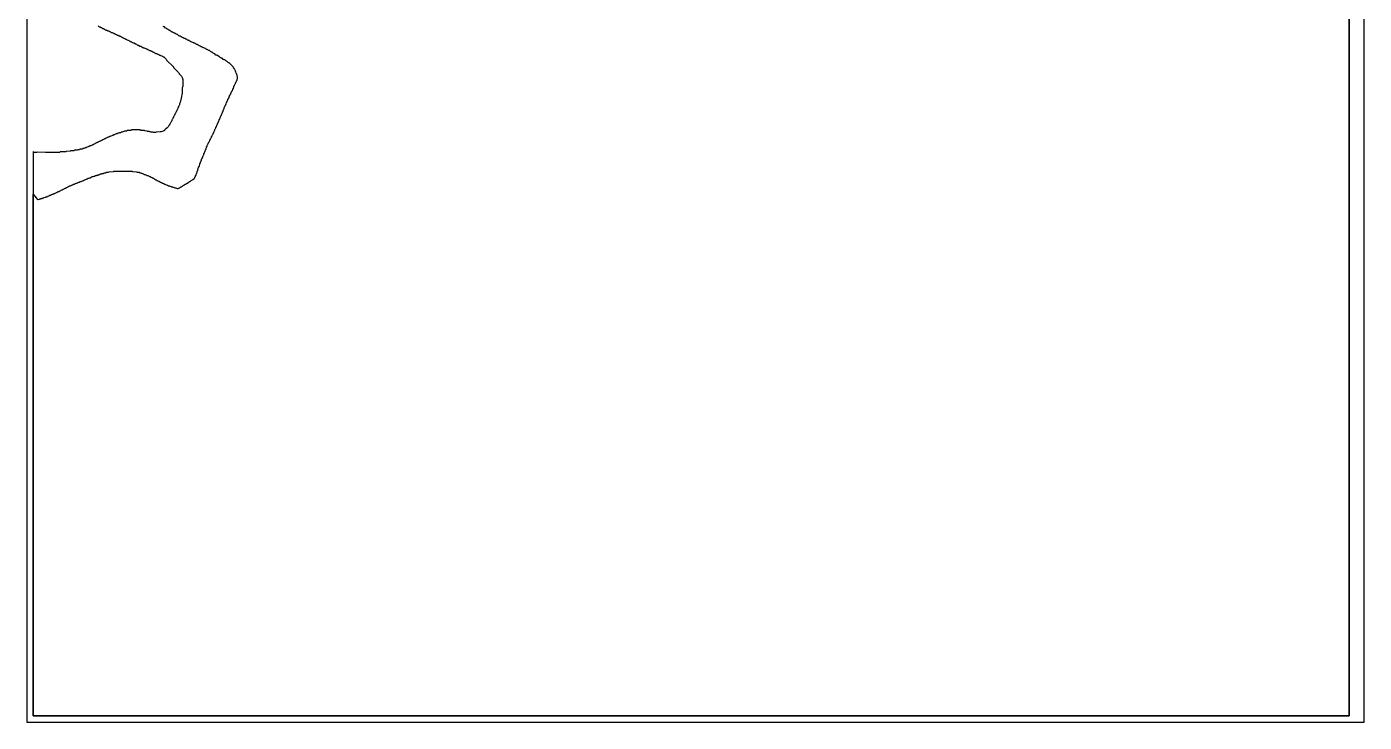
# Model space of a CAD drawing. Header units: millimetres. Extents: x 0 to 6416, y -3898 to 1268.
# Drawn here: x 1299 to 2518, y -1299 to -665 of the extents above; entities that cross this region are included whole.
import ezdxf

# ---------------------------------------------------------------- set-up
doc = ezdxf.new("R2010")
doc.units = ezdxf.units.MM
for name, color, linetype in [('CUT_OUTER', 1, 'Continuous'), ('ENGRAVE_NEXT', 3, 'Continuous'), ('SHEET_EDGE', 7, 'Continuous')]:
    doc.layers.add(name, color=color, linetype=linetype)

msp = doc.modelspace()

# ---------------------------------------------------------------- linework, layer by layer
at = {"layer": 'CUT_OUTER'}
msp.add_lwpolyline([(1364.2, -664.2), (1365.2, -665.2), (1366.2, -665.2), (1366.7, -665.7), (1367.2, -665.7), (1368.2, -666.7), (1369.2, -666.7), (1369.7, -667.2), (1370.2, -667.2), (1370.7, -667.7), (1371.2, -667.7), (1371.7, -668.2), (1372.2, -668.2), (1372.7, -668.7), (1373.7, -668.7), (1374.2, -669.2), (1374.7, -669.2), (1375.2, -669.7), (1375.7, -669.7), (1376.2, -670.2), (1377.2, -670.2), (1377.7, -670.7), (1378.2, -670.7), (1378.7, -671.2), (1379.2, -671.2), (1379.7, -671.7), (1380.2, -671.7), (1380.7, -672.2), (1381.2, -672.2), (1381.7, -672.7), (1382.7, -672.8), (1383.2, -673.2), (1383.7, -673.2), (1384.2, -673.7), (1384.7, -673.7), (1385.2, -674.2), (1385.7, -674.2), (1386.2, -674.7), (1386.7, -674.8), (1387.2, -675.2), (1387.7, -675.3), (1388.2, -675.7), (1388.7, -675.8), (1389.2, -676.2), (1389.7, -676.3), (1390.2, -676.7), (1390.7, -676.8), (1391.2, -677.2), (1391.7, -677.3), (1392.2, -677.7), (1392.7, -677.8), (1393.2, -678.2), (1393.7, -678.3), (1394.2, -678.7), (1394.7, -678.8), (1395.1, -679.2), (1395.7, -679.3), (1396.2, -679.7), (1397.2, -679.8), (1398.2, -680.7), (1399.2, -680.8), (1400.2, -681.7), (1401.2, -681.8), (1402.2, -682.7), (1403.2, -682.8), (1403.7, -683.3), (1404.2, -683.3), (1404.7, -683.8), (1405.2, -683.8), (1405.6, -684.2), (1406.2, -684.3), (1406.7, -684.7), (1407.7, -684.8), (1408.2, -685.3), (1408.7, -685.3), (1409.2, -685.8), (1409.7, -685.8), (1410.1, -686.2), (1410.7, -686.3), (1411.2, -686.8), (1412.2, -686.8), (1412.7, -687.3), (1413.2, -687.3), (1413.7, -687.8), (1414.2, -687.8), (1414.7, -688.3), (1415.2, -688.3), (1415.6, -688.7), (1415.7, -688.8), (1416.2, -688.8), (1416.7, -689.3), (1417.7, -689.4), (1418.2, -689.8), (1418.7, -689.9), (1419.2, -690.3), (1419.7, -690.4), (1420.2, -690.8), (1420.7, -690.9), (1421.2, -691.3), (1422.2, -691.4), (1422.7, -691.8), (1423.2, -691.9), (1423.7, -692.4), (1424.2, -692.5), (1426.4, -694.7), (1426.6, -695.2), (1426.7, -695.4), (1432.9, -701.7), (1433, -702.2), (1433.2, -702.4), (1437.4, -706.7), (1437.8, -707.2), (1438, -707.7), (1438.2, -708), (1440.2, -710.2), (1441, -711.2), (1441.3, -712.2), (1441.4, -713.2), (1441.4, -719.2), (1441.3, -720.2), (1441, -720.7), (1440.9, -725.7), (1440.8, -726.2), (1440.5, -726.7), (1440.4, -728.7), (1440.3, -729.2), (1440, -729.7), (1439.9, -731.2), (1439.8, -731.7), (1439.5, -732.2), (1439.3, -733.2), (1439, -733.7), (1438.8, -734.7), (1438.5, -735.2), (1438.3, -736.2), (1438, -736.7), (1437.8, -737.2), (1437.5, -737.7), (1437.4, -738.2), (1437, -738.7), (1436.8, -739.7), (1436.5, -740.2), (1436.4, -740.7), (1436, -741.2), (1435.9, -741.7), (1435.5, -742.2), (1435.4, -742.7), (1435, -743.2), (1434.9, -743.7), (1434.5, -744.2), (1434.4, -744.7), (1434, -745.2), (1433.9, -745.7), (1433.5, -746.2), (1433.4, -746.7), (1433, -747.2), (1432.9, -747.7), (1432.5, -748.2), (1432.3, -748.7), (1432, -749.2), (1431.8, -749.7), (1431.5, -750.2), (1431.3, -750.7), (1431, -751.2), (1430.8, -751.7), (1430.4, -752.2), (1430.3, -752.7), (1429.9, -753.2), (1429.7, -753.7), (1428.9, -754.7), (1428.7, -755.2), (1428.4, -755.7), (1428.1, -756.2), (1427.2, -757.2), (1425.2, -759.1), (1424.7, -759.5), (1423.7, -760.1), (1422.7, -760.4), (1421.7, -760.8), (1420.7, -760.9), (1417.2, -761), (1416.7, -761.3), (1415.7, -761.4), (1414.7, -761.3), (1414.2, -761), (1412.2, -761), (1411.7, -760.9), (1411.5, -760.7), (1411.2, -760.6), (1409.2, -760.4), (1409, -760.2), (1408.7, -760.1), (1406.7, -760), (1406.4, -759.7), (1406.2, -759.6), (1403.2, -759.5), (1402.7, -759.1), (1394.7, -759.1), (1394.2, -759.6), (1390.7, -759.7), (1390.2, -760.1), (1388.2, -760.2), (1387.7, -760.6), (1386.7, -760.7), (1386.2, -761.1), (1385.2, -761.2), (1384.7, -761.6), (1383.7, -761.7), (1383.2, -762.1), (1382.2, -762.2), (1381.7, -762.6), (1380.7, -762.7), (1380.2, -763.1), (1379.6, -763.2), (1379.2, -763.6), (1378.2, -763.7), (1377.7, -764.1), (1377.1, -764.2), (1376.7, -764.6), (1375.7, -764.7), (1375.2, -765.1), (1374.6, -765.2), (1374.2, -765.6), (1373.2, -765.7), (1372.7, -766.1), (1372.2, -766.2), (1371.7, -766.6), (1371.2, -766.7), (1370.7, -767.1), (1370.2, -767.2), (1369.7, -767.6), (1369.2, -767.7), (1368.7, -768.1), (1368.2, -768.2), (1367.7, -768.6), (1367.2, -768.7), (1366.7, -769.1), (1366.2, -769.2), (1365.7, -769.6), (1365.2, -769.7), (1364.7, -770.1), (1364.2, -770.2), (1363.7, -770.6), (1363.2, -770.7), (1362.7, -771.1), (1362.2, -771.2), (1361.7, -771.6), (1361.2, -771.7), (1360.7, -772.1), (1360.2, -772.2), (1359.7, -772.6), (1359.2, -772.7), (1358.7, -773.1), (1358.1, -773.2), (1357.7, -773.6), (1356.7, -773.7), (1356.2, -774.1), (1355.6, -774.2), (1355.2, -774.6), (1354.2, -774.7), (1353.7, -775.1), (1353.1, -775.2), (1352.7, -775.6), (1351.7, -775.7), (1351.2, -776.1), (1350.2, -776.1), (1349.7, -776.6), (1347.7, -776.7), (1347.2, -777.1), (1345.7, -777.2), (1345.2, -777.6), (1342.7, -777.7), (1342.2, -778.1), (1339.2, -778.2), (1338.7, -778.6), (1335.2, -778.7), (1334.7, -779.1), (1329.7, -779.2), (1329.2, -779.6), (1328.7, -779.6), (1316.2, -779.6), (1308.7, -779.5), (1308.2, -779.7), (1307.2, -779.8), (1306.2, -779.6), (1305.7, -779.4), (1305.2, -778.7), (1305.2, -1293.2), (1305.2, -1293.2), (2504.7, -1293.2), (2504.7, -312.9)], dxfattribs=at)
at = {"layer": 'ENGRAVE_NEXT'}
msp.add_lwpolyline([(2504.7, -492.6), (2504.7, -1293.2), (1305.2, -1293.2), (1305.2, -817.6), (1307.7, -820.9), (1308.7, -822.1), (1308.7, -822.1), (1309.2, -822.4), (1309.7, -822.5), (1310.7, -822.3), (1311.2, -822), (1311.7, -821.9), (1311.9, -821.7), (1312.2, -821.6), (1313.2, -821.5), (1313.7, -821.1), (1314.7, -821), (1315.2, -820.6), (1316.2, -820.5), (1316.7, -820.1), (1317.7, -820.1), (1318.2, -819.6), (1318.7, -819.6), (1319.2, -819.1), (1319.7, -819.1), (1320.2, -818.6), (1321.2, -818.6), (1321.7, -818.1), (1322.2, -818.1), (1322.7, -817.6), (1323.2, -817.6), (1323.7, -817.1), (1324.7, -817.1), (1325.1, -816.7), (1325.7, -816.6), (1326.2, -816.1), (1326.7, -816.1), (1327.2, -815.6), (1327.7, -815.6), (1328.2, -815.2), (1328.7, -815.1), (1329.2, -814.7), (1329.7, -814.6), (1330.2, -814.2), (1330.7, -814.1), (1331.2, -813.7), (1331.7, -813.6), (1332.2, -813.2), (1332.7, -813.1), (1333.2, -812.7), (1333.7, -812.6), (1334.2, -812.2), (1334.7, -812.1), (1335.2, -811.7), (1335.7, -811.6), (1336.2, -811.2), (1336.7, -811.1), (1337.2, -810.7), (1337.7, -810.6), (1338.2, -810.2), (1339.2, -810.1), (1339.6, -809.7), (1340.2, -809.6), (1340.7, -809.2), (1341.2, -809.1), (1341.7, -808.7), (1342.7, -808.6), (1343.1, -808.2), (1343.7, -808.1), (1344.2, -807.7), (1345.2, -807.6), (1345.6, -807.2), (1346.2, -807.1), (1346.7, -806.7), (1347.2, -806.7), (1347.7, -806.2), (1348.7, -806.1), (1349.2, -805.7), (1350.2, -805.6), (1350.6, -805.2), (1351.2, -805.1), (1351.7, -804.7), (1352.2, -804.7), (1352.7, -804.2), (1353.7, -804.1), (1354.1, -803.7), (1354.7, -803.7), (1355.2, -803.2), (1356.2, -803.1), (1356.7, -802.7), (1357.2, -802.7), (1357.7, -802.2), (1358.2, -802.2), (1358.7, -801.7), (1359.7, -801.7), (1360.2, -801.2), (1361.2, -801.2), (1361.7, -800.7), (1362.7, -800.7), (1363.2, -800.2), (1364.2, -800.2), (1364.7, -799.7), (1365.7, -799.7), (1366.2, -799.2), (1367.2, -799.2), (1367.7, -798.7), (1369.2, -798.7), (1369.7, -798.2), (1371.2, -798.2), (1371.7, -797.7), (1373.7, -797.7), (1374.2, -797.2), (1378.2, -797.1), (1378.7, -796.7), (1395.2, -796.7), (1395.7, -797.1), (1399.2, -797.2), (1399.7, -797.6), (1401.7, -797.7), (1402.2, -798.1), (1403.2, -798.2), (1403.7, -798.6), (1404.7, -798.7), (1405.2, -799.1), (1405.8, -799.2), (1406.2, -799.6), (1407.2, -799.7), (1407.7, -800.1), (1408.3, -800.2), (1408.7, -800.6), (1409.7, -800.7), (1410.2, -801.1), (1410.7, -801.2), (1411.2, -801.6), (1411.7, -801.6), (1412.2, -802.1), (1412.7, -802.1), (1413.2, -802.6), (1413.7, -802.6), (1414.2, -803.1), (1414.7, -803.1), (1415.7, -804.1), (1416.2, -804.1), (1416.7, -804.6), (1417.2, -804.6), (1417.7, -805.1), (1418.2, -805.1), (1418.7, -805.6), (1419.2, -805.6), (1419.7, -806.1), (1420.2, -806.1), (1420.7, -806.6), (1421.2, -806.6), (1421.7, -807.1), (1422.2, -807.1), (1422.7, -807.6), (1423.2, -807.6), (1423.7, -808), (1424.2, -808.1), (1424.7, -808.5), (1425.2, -808.6), (1425.7, -809), (1426.7, -809.1), (1427.2, -809.5), (1427.7, -809.6), (1428.2, -810), (1429.2, -810.1), (1429.7, -810.5), (1430.7, -810.6), (1431.2, -811), (1432.2, -811.1), (1432.5, -811.2), (1432.7, -811.4), (1433.7, -811.5), (1434.2, -811.9), (1435.2, -812), (1435.7, -812.3), (1436.2, -812.4), (1437.2, -812.4), (1437.7, -812.2), (1438.2, -811.9), (1438.7, -811.8), (1439.7, -811), (1440.2, -810.9), (1440.7, -810.5), (1441.2, -810.4), (1442.2, -809.5), (1442.7, -809.4), (1443.7, -808.6), (1444.2, -808.5), (1444.7, -808), (1445.2, -807.9), (1446.2, -807.1), (1446.7, -807), (1447.7, -806.1), (1448.2, -806), (1449.2, -805.1), (1449.7, -805), (1450.2, -804.5), (1450.7, -804.4), (1451.7, -803.5), (1452.2, -803.2), (1452.4, -802.7), (1452.5, -802.2), (1452.9, -801.7), (1453.1, -800.7), (1453.5, -800.2), (1453.6, -799.7), (1454, -799.2), (1454.1, -798.2), (1454.5, -797.7), (1454.6, -796.7), (1455, -796.2), (1455.1, -795.2), (1455.5, -794.7), (1455.6, -793.7), (1456.1, -793.2), (1456.1, -792.7), (1456.2, -792.6), (1456.6, -792.2), (1456.6, -791.2), (1457.1, -790.7), (1457.1, -789.7), (1457.6, -789.2), (1457.6, -788.2), (1458.1, -787.7), (1458.2, -787.1), (1458.6, -786.7), (1458.6, -785.7), (1459.1, -785.2), (1459.2, -784.6), (1459.6, -784.2), (1459.6, -783.2), (1460.1, -782.7), (1460.2, -782.1), (1460.6, -781.7), (1460.7, -780.7), (1461.1, -780.2), (1461.2, -779.6), (1461.6, -779.2), (1461.7, -778.2), (1462.1, -777.7), (1462.2, -777.1), (1462.6, -776.7), (1462.7, -775.7), (1463.1, -775.2), (1463.2, -774.6), (1463.6, -774.2), (1463.7, -773.2), (1464.1, -772.7), (1464.2, -772.1), (1464.6, -771.7), (1464.7, -771.2), (1465.1, -770.7), (1465.2, -770.2), (1465.6, -769.7), (1465.7, -769.2), (1466.1, -768.7), (1466.2, -768.2), (1466.6, -767.7), (1466.7, -767.2), (1467.1, -766.7), (1467.2, -766.2), (1467.6, -765.7), (1467.7, -765.2), (1468.1, -764.7), (1468.2, -764.2), (1468.6, -763.7), (1468.7, -763.2), (1469.1, -762.7), (1469.2, -762.2), (1469.6, -761.7), (1469.7, -761.2), (1470.1, -760.7), (1470.2, -759.7), (1470.6, -759.2), (1470.7, -758.7), (1471.1, -758.2), (1471.2, -757.7), (1471.6, -757.2), (1471.7, -756.7), (1472.1, -756.2), (1472.2, -755.6), (1472.6, -755.2), (1472.7, -754.2), (1473.1, -753.7), (1473.2, -753.2), (1473.6, -752.7), (1473.7, -752.1), (1474.1, -751.7), (1474.2, -750.7), (1474.6, -750.2), (1474.7, -749.7), (1475.1, -749.2), (1475.2, -748.6), (1475.6, -748.2), (1475.7, -747.2), (1476.1, -746.7), (1476.2, -746.2), (1476.6, -745.7), (1476.7, -745.1), (1477.1, -744.7), (1477.2, -743.7), (1477.6, -743.2), (1477.7, -742.6), (1478.1, -742.2), (1478.2, -741.2), (1478.6, -740.7), (1478.7, -740.1), (1479.1, -739.7), (1479.2, -738.7), (1479.6, -738.2), (1479.7, -737.7), (1480.1, -737.2), (1480.1, -736.7), (1480.6, -736.2), (1480.7, -735.6), (1481.1, -735.2), (1481.2, -734.2), (1481.6, -733.7), (1481.6, -733.2), (1482.1, -732.7), (1482.1, -732.2), (1482.6, -731.7), (1482.6, -731.2), (1483.1, -730.7), (1483.2, -730.1), (1483.6, -729.7), (1483.6, -728.7), (1484.1, -728.2), (1484.1, -727.7), (1484.6, -727.2), (1484.6, -726.7), (1485.1, -726.2), (1485.1, -725.7), (1485.6, -725.2), (1485.6, -724.7), (1486.1, -724.2), (1486.1, -723.7), (1486.6, -723.2), (1486.6, -722.7), (1487.1, -722.2), (1487.1, -721.7), (1487.2, -721.6), (1487.6, -721.2), (1487.6, -720.7), (1488, -720.2), (1488.1, -719.2), (1488.5, -718.7), (1488.6, -718.2), (1489, -717.7), (1489.1, -717.2), (1489.5, -716.7), (1489.6, -716.2), (1490, -715.7), (1490.1, -715.2), (1490.5, -714.7), (1490.5, -714.2), (1490.9, -713.7), (1491, -712.7), (1491.3, -712.2), (1491.4, -711.7), (1491.3, -710.7), (1491, -710.2), (1490.9, -709.2), (1490.6, -708.7), (1490.4, -707.7), (1490.1, -707.2), (1489.9, -706.2), (1489.5, -705.7), (1489.5, -705.2), (1489.1, -704.7), (1489, -704.2), (1488.5, -703.7), (1488.4, -703.2), (1487.6, -702.2), (1487.5, -701.7), (1483.7, -697.9), (1483.2, -697.8), (1482.2, -696.9), (1481.7, -696.8), (1480.7, -695.9), (1480.2, -695.8), (1479.7, -695.3), (1479.2, -695.3), (1478.7, -694.8), (1478.2, -694.8), (1477.2, -693.8), (1476.7, -693.8), (1476.2, -693.3), (1475.7, -693.3), (1474.7, -692.3), (1474.2, -692.3), (1473.2, -691.3), (1472.7, -691.3), (1472.2, -690.8), (1471.7, -690.8), (1470.7, -689.8), (1470.2, -689.8), (1469.7, -689.3), (1469.2, -689.2), (1468.2, -688.3), (1467.7, -688.3), (1467.2, -687.8), (1466.7, -687.7), (1465.7, -686.8), (1465.2, -686.7), (1464.7, -686.3), (1464.2, -686.2), (1463.7, -685.8), (1463.2, -685.7), (1462.2, -684.8), (1461.2, -684.7), (1460.7, -684.3), (1460.1, -684.2), (1459.7, -683.8), (1459.2, -683.7), (1458.7, -683.3), (1458.2, -683.2), (1457.7, -682.8), (1457.2, -682.7), (1456.7, -682.3), (1456.2, -682.2), (1455.7, -681.8), (1455.2, -681.7), (1454.7, -681.3), (1454.2, -681.2), (1453.7, -680.8), (1453.2, -680.7), (1452.7, -680.3), (1452.2, -680.2), (1451.7, -679.8), (1451.2, -679.7), (1450.7, -679.3), (1449.7, -679.2), (1449.2, -678.7), (1448.7, -678.7), (1448.2, -678.2), (1447.7, -678.2), (1447.2, -677.7), (1446.7, -677.7), (1446.2, -677.2), (1445.7, -677.2), (1444.7, -676.2), (1444.2, -676.2), (1443.7, -675.7), (1442.7, -675.7), (1442.2, -675.2), (1441.7, -675.2), (1441.2, -674.7), (1440.7, -674.7), (1440.2, -674.2), (1439.7, -674.2), (1439.2, -673.7), (1438.7, -673.7), (1438.2, -673.2), (1437.7, -673.2), (1436.7, -672.2), (1436.2, -672.2), (1435.7, -671.7), (1435.2, -671.7), (1434.7, -671.2), (1434.2, -671.2), (1433.7, -670.7), (1433.2, -670.7), (1432.7, -670.2), (1432.2, -670.2), (1431.7, -669.7), (1431.2, -669.7), (1430.2, -668.7), (1429.7, -668.7), (1429.2, -668.2), (1428.7, -668.2), (1427.7, -667.2), (1427.2, -667.2), (1426.2, -666.2), (1425.7, -666.2), (1424.7, -665.2), (1424.2, -665.2), (1423.7, -664.7)], dxfattribs=at)
at = {"layer": 'SHEET_EDGE'}
msp.add_lwpolyline([(1299.2, -1299.2), (2518.4, -1299.2), (2518.4, -80), (1299.2, -80)], close=True, dxfattribs=at)

doc.saveas('drawing.dxf')
